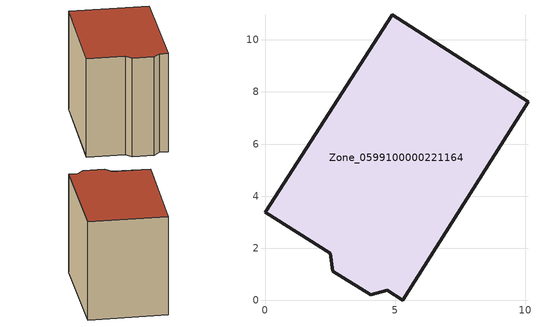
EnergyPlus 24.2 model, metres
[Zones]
Zone_0599100000221164
 floor ground (C_G): 4.88,10.97 10.1,7.63 5.29,0 4.7,0.38 4.06,0.21 2.61,1.12 2.51,1.8 0,3.39 z0
 wall outside (C_F): 2.51,1.8 2.61,1.12 4.06,0.21 4.7,0.38 5.29,0 10.1,7.63 4.88,10.97 0,3.39 2.51,1.8 z0:8.15
 roof outside (C_R): 4.88,10.97 0,3.39 2.51,1.8 2.61,1.12 4.06,0.21 4.7,0.38 5.29,0 10.1,7.63 z8.15
[BUILDING]
Pand.0599100000221164: North Axis=0; Terrain=City; Loads Convergence Tolerance Value=0.04; Temperature Convergence Tolerance Value=0.4; Solar Distribution=FullExterior; Maximum Number of Warmup Days=25; Minimum Number of Warmup Days=1
[Site:Location]
Rotterdam.The.Hague.AP_ZH_NLD Design_Conditions: Latitude=51.96; Longitude=4.45; Time Zone=1; Elevation=-4.5
[SITE:GROUNDTEMPERATURE:BUILDINGSURFACE]
18, 18, 18, 18, 18, 18, 18, 18, 18, 18, 18, 18
[MATERIAL] Thermal Absorptance=0.9; Solar Absorptance=0.7; Visible Absorptance=0.7
Name | Roughness | Thickness | Conductivity | Density | Specific Heat
G.TI.1946 | MediumSmooth | 0.15 | 1 | 540 | 1210
F.TI.1946 | Rough | 0.3 | 0.857143 | 1920 | 840
R.TI.1946 | MediumRough | 0.2 | 0.1 | 1500 | 1000
[CONSTRUCTION]
C_G: G.TI.1946
C_F: F.TI.1946
C_R: R.TI.1946
[ZONE]
Zone_0599100000221164: Type=1; Multiplier=1; Ceiling Height=Autocalculate; Volume=Autocalculate; Floor Area=autocalculate; Part of Total Floor Area=Yes
[ZONEINFILTRATION:DESIGNFLOWRATE]
Infil_Zone_0599100000221164: Zone or ZoneList or Space or SpaceList=Zone_0599100000221164; Schedule=AlwaysOn; Design Flow Rate Calculation Method=Flow/Area; Flow Rate per Floor Area=0.003; Constant Term Coefficient=1; Temperature Term Coefficient=0; Velocity Term Coefficient=0; Velocity Squared Term Coefficient=0
[HVACTEMPLATE:ZONE:IDEALLOADSAIRSYSTEM]
Zone_0599100000221164: Maximum Heating Supply Air Temperature=50; Minimum Cooling Supply Air Temperature=13; Maximum Heating Supply Air Humidity Ratio=0.0156; Minimum Cooling Supply Air Humidity Ratio=0.0077; Heating Limit=NoLimit; Cooling Limit=NoLimit; Dehumidification Control Type=ConstantSensibleHeatRatio; Cooling Sensible Heat Ratio=0.7; Dehumidification Setpoint=60; Humidification Control Type=None; Humidification Setpoint=30; Outdoor Air Method=None; Outdoor Air Flow Rate per Person=0.00944; Outdoor Air Flow Rate per Zone Floor Area=0; Outdoor Air Flow Rate per Zone=0; Demand Controlled Ventilation Type=None; Outdoor Air Economizer Type=NoEconomizer; Heat Recovery Type=None; Sensible Heat Recovery Effectiveness=0.7; Latent Heat Recovery Effectiveness=0.65
[ZONECONTROL:THERMOSTAT]
ThermostatControl_Zone_0599100000221164: Zone or ZoneList=Zone_0599100000221164; Control Type Schedule=DualSetpointControlType; Control 1=Thermostat_Zone_0599100000221164; Temperature Difference Between Cutout And Setpoint=0
[THERMOSTATSETPOINT:DUALSETPOINT]
Thermostat_Zone_0599100000221164: Heating Setpoint Temperature Schedule=HeatingSetpoint_Zone_0599100000221164; Cooling Setpoint Temperature Schedule=CoolingSetpoint_Zone_0599100000221164
[SCHEDULE:COMPACT]
HeatingSetpoint_Zone_0599100000221164: Through: 12/31, For: AllDays, Until: 24:00, 21
CoolingSetpoint_Zone_0599100000221164: Through: 12/31, For: AllDays, Until: 24:00, 24
DualSetpointControlType: Through: 12/31, For: AllDays, Until: 24:00, 4
AlwaysOn: Through: 12/31, For: AllDays, Until: 24:00, 1
